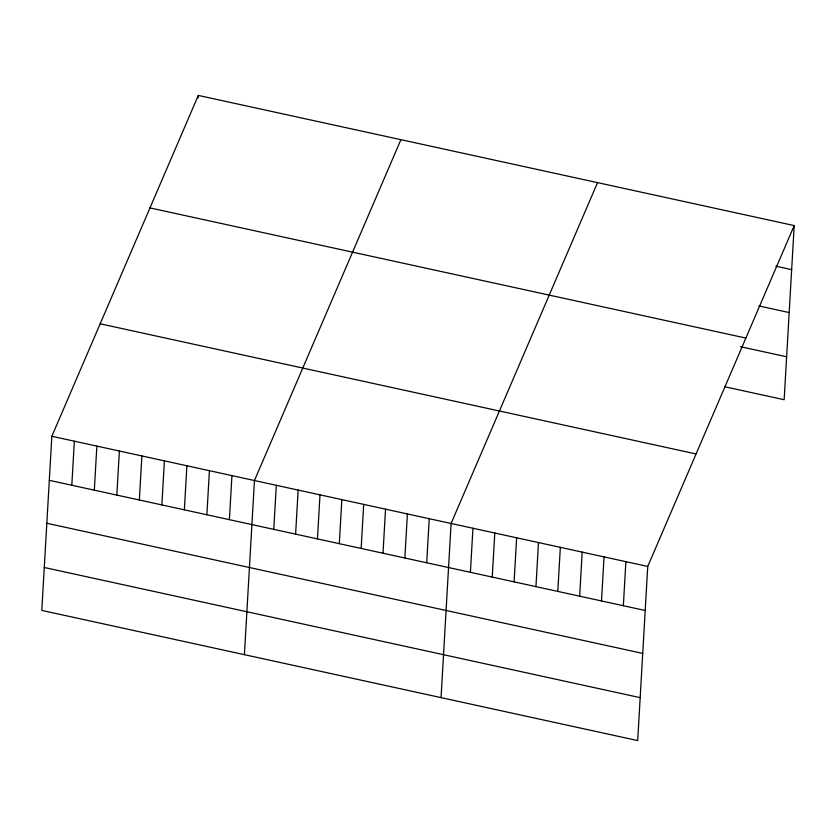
<?xml version="1.0" encoding="UTF-8"?>
<svg xmlns="http://www.w3.org/2000/svg" width="836" height="836" viewBox="0 0 836 836"><rect width="100%" height="100%" fill="white"/><g stroke="black" fill="none" stroke-linecap="round" stroke-linejoin="round"><path stroke-width="1.25" d="M51.842 436.277L41.8 610.416L637.701 740.581L647.743 566.432L794.2 225.584L198.299 95.419L51.842 436.277L647.743 566.432M71.812 485.256L74.352 441.189M94.322 490.168L96.861 446.11M116.831 495.09L119.381 451.022M139.351 500.001L141.89 455.944M161.86 504.923L164.399 460.866M198.153 98.011L198.299 95.419M184.369 509.835L186.909 465.777M206.879 514.757L209.418 470.699M229.398 519.668L231.938 475.611M244.405 654.672L254.447 480.533L400.904 139.675M273.759 529.366L276.298 485.298M295.61 534.131L298.149 490.074M317.45 538.907L320 494.849M339.301 543.682L341.84 499.625M361.152 548.447L363.691 504.39M383.003 553.223L385.542 509.166M404.854 557.999L407.393 513.941M426.705 562.774L429.244 518.707M441.053 697.621L451.095 523.482L597.552 182.624M470.407 572.315L472.946 528.258M492.247 577.091L494.797 533.023M514.098 581.856L516.638 537.799M535.949 586.632L538.488 542.574M557.8 591.407L560.339 547.35M579.651 596.173L582.19 552.115M601.502 600.948L604.041 556.891M623.353 605.724L625.892 561.667M794.2 225.584L784.158 399.723L724.676 386.734M775.881 266.193L791.661 269.641M758.837 305.945L789.184 312.57M149.968 207.903L745.869 338.068M740.508 346.721L786.634 356.794M100.174 323.793L696.074 453.958M49.303 480.334L645.204 610.499M46.826 523.263L642.727 653.418M44.277 567.487L640.177 697.652"/></g></svg>
